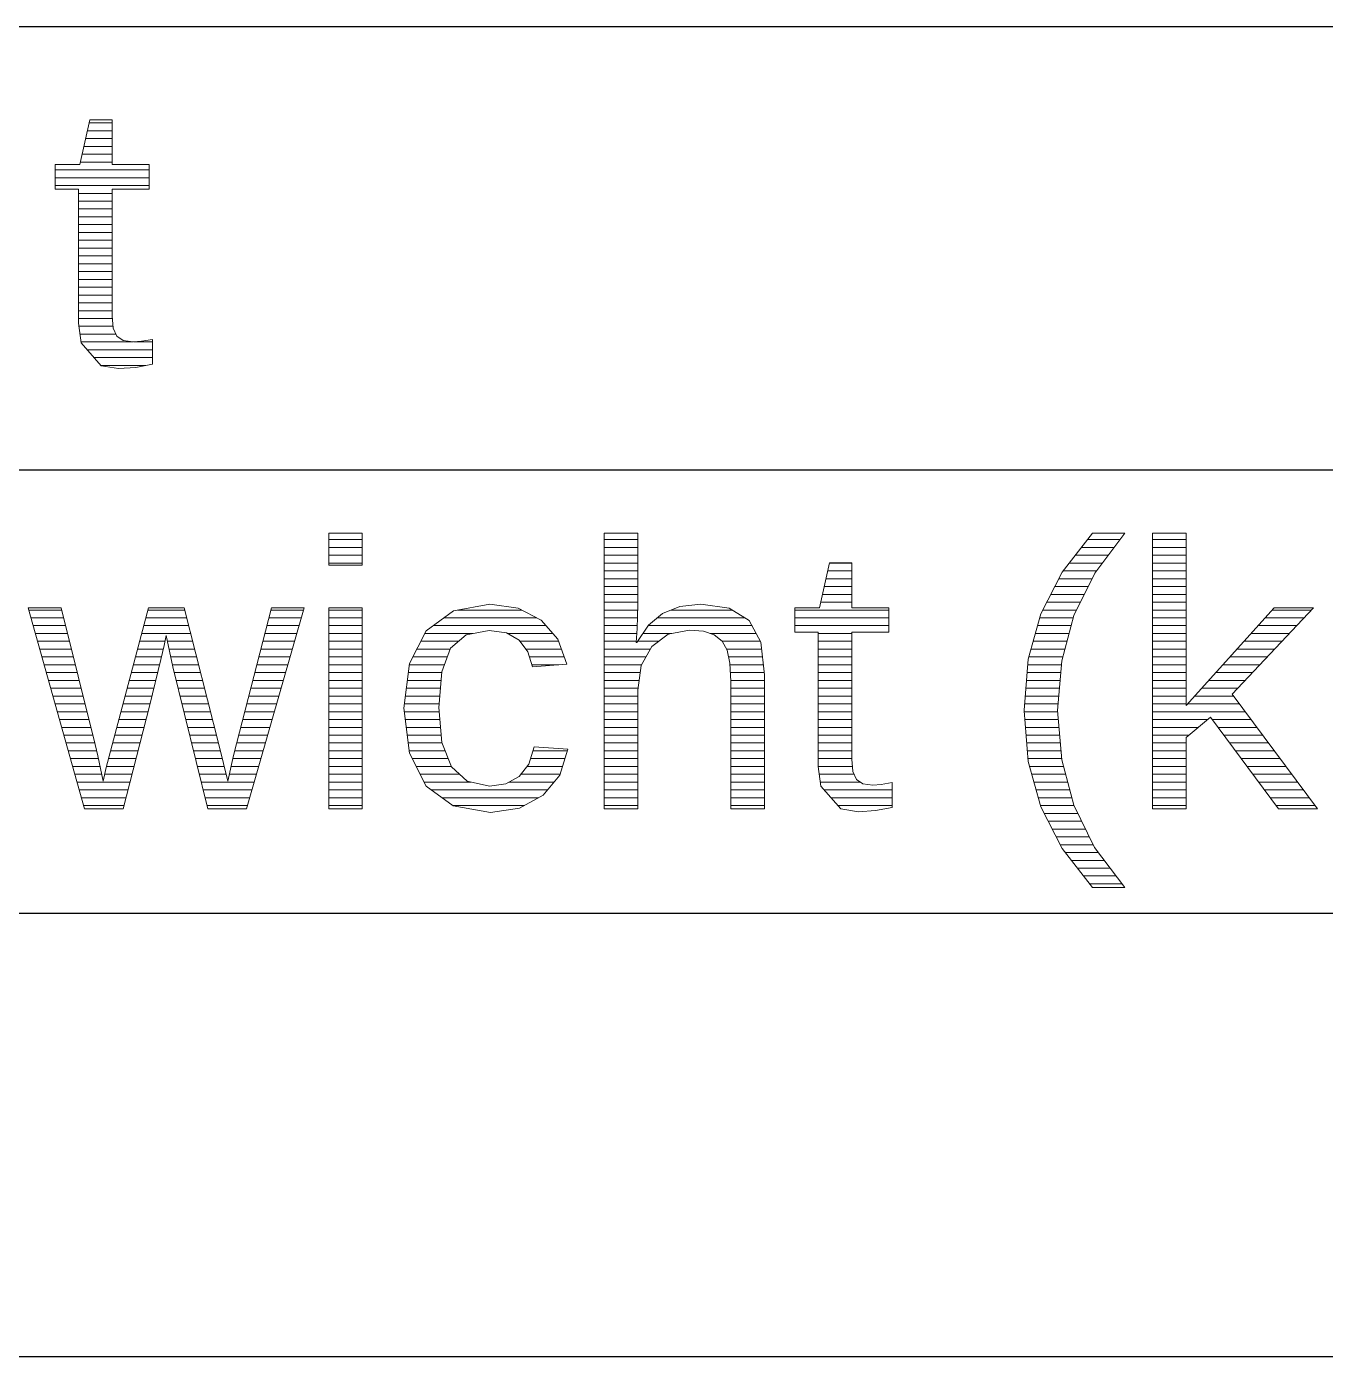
# Model space of a CAD drawing. Header units: millimetres. Extents: x 20 to 410, y 10 to 287.
# Drawn here: x 66.55 to 76.51, y 23.6 to 33.8 of the extents above; entities that cross this region are included whole.
import ezdxf

# ---------------------------------------------------------------- set-up
doc = ezdxf.new("R2010")
doc.units = ezdxf.units.MM
doc.layers.add('DUENN', color=7, linetype='Continuous', lineweight=25)
doc.layers.add('TEXT', color=7, linetype='Continuous', lineweight=13)

msp = doc.modelspace()

# ---------------------------------------------------------------- linework, layer by layer
at = {"layer": 'DUENN', "lineweight": 25}
for points in [[(20, 33.8), (200, 33.8)], [(20, 30.4), (200, 30.4)], [(20, 27), (200, 27)], [(20, 23.6), (200, 23.6)]]:
    msp.add_lwpolyline(points, dxfattribs=at)
at = {"layer": 'TEXT', "lineweight": 13}
for p, q in [((67.028, 33.061), (67.204, 33.061)), ((67.014, 33.001), (67.204, 33.001)), ((66.988, 32.881), (67.204, 32.881)), ((67.001, 32.941), (67.204, 32.941)), ((66.962, 32.761), (67.204, 32.761)), ((66.975, 32.821), (67.204, 32.821)), ((66.769, 32.701), (67.489, 32.701)), ((66.769, 32.641), (67.489, 32.641)), ((66.769, 32.581), (67.489, 32.581)), ((66.948, 32.521), (67.204, 32.521)), ((66.948, 32.461), (67.204, 32.461)), ((66.948, 32.401), (67.204, 32.401)), ((66.948, 32.341), (67.204, 32.341)), ((66.948, 32.281), (67.204, 32.281)), ((66.948, 32.221), (67.204, 32.221)), ((66.948, 32.161), (67.204, 32.161)), ((66.948, 32.101), (67.204, 32.101)), ((66.948, 32.041), (67.204, 32.041)), ((66.948, 31.981), (67.204, 31.981)), ((66.948, 31.921), (67.204, 31.921)), ((66.948, 31.861), (67.204, 31.861)), ((66.948, 31.801), (67.204, 31.801)), ((66.948, 31.741), (67.204, 31.741)), ((66.948, 31.681), (67.204, 31.681)), ((66.948, 31.621), (67.204, 31.621)), ((66.948, 31.561), (67.206, 31.561)), ((66.951, 31.501), (67.211, 31.501)), ((66.958, 31.441), (67.233, 31.441)), ((66.966, 31.381), (67.364, 31.381)), ((67.013, 31.321), (67.514, 31.321)), ((67.371, 31.381), (67.514, 31.381)), ((67.066, 31.261), (67.514, 31.261)), ((67.119, 31.201), (67.464, 31.201)), ((68.867, 29.865), (69.123, 29.865)), ((68.867, 29.805), (69.123, 29.805)), ((70.98, 29.865), (71.237, 29.865)), ((70.98, 29.805), (71.237, 29.805)), ((74.642, 29.805), (74.893, 29.805)), ((74.689, 29.865), (74.938, 29.865)), ((75.188, 29.865), (75.445, 29.865)), ((75.188, 29.805), (75.445, 29.805)), ((68.867, 29.745), (69.123, 29.745)), ((68.867, 29.685), (69.123, 29.685)), ((70.98, 29.745), (71.237, 29.745)), ((70.98, 29.685), (71.237, 29.685)), ((72.707, 29.685), (72.879, 29.685)), ((74.549, 29.685), (74.802, 29.685)), ((74.595, 29.745), (74.847, 29.745)), ((75.188, 29.745), (75.445, 29.745)), ((75.188, 29.685), (75.445, 29.685)), ((70.98, 29.625), (71.237, 29.625)), ((72.694, 29.625), (72.879, 29.625)), ((74.502, 29.625), (74.756, 29.625)), ((75.188, 29.625), (75.445, 29.625)), ((70.98, 29.565), (71.237, 29.565)), ((70.98, 29.505), (71.237, 29.505)), ((72.668, 29.505), (72.879, 29.505)), ((72.681, 29.565), (72.879, 29.565)), ((74.438, 29.505), (74.693, 29.505)), ((74.468, 29.565), (74.722, 29.565)), ((75.188, 29.565), (75.445, 29.565)), ((75.188, 29.505), (75.445, 29.505)), ((70.98, 29.445), (71.237, 29.445)), ((70.98, 29.385), (71.237, 29.385)), ((72.642, 29.385), (72.879, 29.385)), ((72.655, 29.445), (72.879, 29.445)), ((74.376, 29.385), (74.634, 29.385)), ((74.407, 29.445), (74.663, 29.445)), ((75.188, 29.445), (75.445, 29.445)), ((75.188, 29.385), (75.445, 29.385)), ((66.566, 29.325), (66.819, 29.325)), ((67.478, 29.325), (67.762, 29.325)), ((68.424, 29.325), (68.674, 29.325)), ((68.867, 29.325), (69.123, 29.325)), ((69.858, 29.325), (70.348, 29.325)), ((70.98, 29.325), (71.236, 29.325)), ((71.492, 29.325), (71.962, 29.325)), ((72.444, 29.325), (73.163, 29.325)), ((74.345, 29.325), (74.604, 29.325)), ((75.188, 29.325), (75.445, 29.325)), ((76.107, 29.325), (76.407, 29.325)), ((66.582, 29.265), (66.834, 29.265)), ((66.599, 29.205), (66.848, 29.205)), ((67.447, 29.205), (67.792, 29.205)), ((67.463, 29.265), (67.777, 29.265)), ((68.393, 29.205), (68.64, 29.205)), ((68.409, 29.265), (68.657, 29.265)), ((68.867, 29.265), (69.123, 29.265)), ((68.867, 29.205), (69.123, 29.205)), ((69.669, 29.205), (70.534, 29.205)), ((69.75, 29.265), (70.463, 29.265)), ((70.98, 29.265), (71.235, 29.265)), ((70.98, 29.205), (71.232, 29.205)), ((71.318, 29.205), (72.113, 29.205)), ((71.388, 29.265), (72.059, 29.265)), ((72.444, 29.265), (73.163, 29.265)), ((72.444, 29.205), (73.163, 29.205)), ((74.305, 29.205), (74.563, 29.205)), ((74.322, 29.265), (74.579, 29.265)), ((75.188, 29.265), (75.445, 29.265)), ((75.188, 29.205), (75.445, 29.205)), ((75.998, 29.205), (76.293, 29.205)), ((76.052, 29.265), (76.35, 29.265)), ((66.616, 29.145), (66.863, 29.145)), ((66.633, 29.085), (66.878, 29.085)), ((67.415, 29.085), (67.61, 29.085)), ((67.431, 29.145), (67.807, 29.145)), ((67.629, 29.085), (67.823, 29.085)), ((68.362, 29.085), (68.606, 29.085)), ((68.378, 29.145), (68.623, 29.145)), ((68.867, 29.145), (69.123, 29.145)), ((68.867, 29.085), (69.123, 29.085)), ((69.574, 29.085), (69.863, 29.085)), ((69.604, 29.145), (69.974, 29.145)), ((70.238, 29.145), (70.586, 29.145)), ((70.334, 29.085), (70.63, 29.085)), ((70.98, 29.145), (71.229, 29.145)), ((70.98, 29.085), (71.226, 29.085)), ((71.235, 29.085), (71.398, 29.085)), ((71.276, 29.145), (71.497, 29.145)), ((71.794, 29.145), (72.145, 29.145)), ((71.885, 29.085), (72.177, 29.085)), ((72.622, 29.145), (72.879, 29.145)), ((72.622, 29.085), (72.879, 29.085)), ((74.272, 29.085), (74.531, 29.085)), ((74.288, 29.145), (74.547, 29.145)), ((75.188, 29.145), (75.445, 29.145)), ((75.188, 29.085), (75.445, 29.085)), ((75.889, 29.085), (76.18, 29.085)), ((75.944, 29.145), (76.237, 29.145)), ((66.65, 29.025), (66.893, 29.025)), ((67.399, 29.025), (67.597, 29.025)), ((67.642, 29.025), (67.838, 29.025)), ((68.347, 29.025), (68.588, 29.025)), ((68.867, 29.025), (69.123, 29.025)), ((69.543, 29.025), (69.799, 29.025)), ((70.379, 29.025), (70.651, 29.025)), ((70.98, 29.025), (71.334, 29.025)), ((71.919, 29.025), (72.187, 29.025)), ((72.622, 29.025), (72.879, 29.025)), ((74.255, 29.025), (74.515, 29.025)), ((75.188, 29.025), (75.445, 29.025)), ((75.835, 29.025), (76.123, 29.025)), ((66.667, 28.965), (66.908, 28.965)), ((66.683, 28.905), (66.923, 28.905)), ((67.368, 28.905), (67.569, 28.905)), ((67.384, 28.965), (67.584, 28.965)), ((67.655, 28.965), (67.853, 28.965)), ((67.667, 28.905), (67.868, 28.905)), ((68.316, 28.905), (68.554, 28.905)), ((68.331, 28.965), (68.571, 28.965)), ((68.867, 28.965), (69.123, 28.965)), ((68.867, 28.905), (69.123, 28.905)), ((69.485, 28.905), (69.754, 28.905)), ((69.512, 28.965), (69.777, 28.965)), ((70.406, 28.965), (70.673, 28.965)), ((70.424, 28.905), (70.633, 28.905)), ((70.98, 28.965), (71.3, 28.965)), ((70.98, 28.905), (71.267, 28.905)), ((71.935, 28.965), (72.195, 28.965)), ((71.946, 28.905), (72.202, 28.905)), ((72.622, 28.965), (72.879, 28.965)), ((72.622, 28.905), (72.879, 28.905)), ((74.23, 28.905), (74.488, 28.905)), ((74.238, 28.965), (74.499, 28.965)), ((75.188, 28.965), (75.445, 28.965)), ((75.188, 28.905), (75.445, 28.905)), ((75.726, 28.905), (76.01, 28.905)), ((75.781, 28.965), (76.067, 28.965)), ((66.7, 28.845), (66.938, 28.845)), ((66.717, 28.785), (66.953, 28.785)), ((67.336, 28.785), (67.539, 28.785)), ((67.352, 28.845), (67.554, 28.845)), ((67.682, 28.845), (67.884, 28.845)), ((67.696, 28.785), (67.899, 28.785)), ((68.285, 28.785), (68.52, 28.785)), ((68.3, 28.845), (68.537, 28.845)), ((68.867, 28.845), (69.123, 28.845)), ((68.867, 28.785), (69.123, 28.785)), ((69.47, 28.785), (69.728, 28.785)), ((69.478, 28.845), (69.733, 28.845)), ((70.98, 28.845), (71.256, 28.845)), ((70.98, 28.785), (71.247, 28.785)), ((71.949, 28.845), (72.209, 28.845)), ((71.953, 28.785), (72.211, 28.785)), ((72.622, 28.845), (72.879, 28.845)), ((72.622, 28.785), (72.879, 28.785)), ((74.22, 28.785), (74.478, 28.785)), ((74.225, 28.845), (74.483, 28.845)), ((75.188, 28.845), (75.445, 28.845)), ((75.188, 28.785), (75.445, 28.785)), ((75.618, 28.785), (75.897, 28.785)), ((75.672, 28.845), (75.953, 28.845)), ((66.734, 28.725), (66.968, 28.725)), ((66.751, 28.665), (66.983, 28.665)), ((67.305, 28.665), (67.51, 28.665)), ((67.32, 28.725), (67.524, 28.725)), ((67.711, 28.725), (67.914, 28.725)), ((67.726, 28.665), (67.929, 28.665)), ((68.254, 28.665), (68.485, 28.665)), ((68.269, 28.725), (68.502, 28.725)), ((68.867, 28.725), (69.123, 28.725)), ((68.867, 28.665), (69.123, 28.665)), ((69.455, 28.665), (69.718, 28.665)), ((69.463, 28.725), (69.723, 28.725)), ((70.98, 28.725), (71.239, 28.725)), ((70.98, 28.665), (71.237, 28.665)), ((71.953, 28.725), (72.211, 28.725)), ((71.953, 28.665), (72.211, 28.665)), ((72.622, 28.725), (72.879, 28.725)), ((72.622, 28.665), (72.879, 28.665)), ((74.21, 28.665), (74.468, 28.665)), ((74.215, 28.725), (74.473, 28.725)), ((75.188, 28.725), (75.445, 28.725)), ((75.188, 28.665), (75.445, 28.665)), ((75.509, 28.665), (75.807, 28.665)), ((75.564, 28.725), (75.84, 28.725)), ((66.767, 28.605), (66.998, 28.605)), ((67.289, 28.605), (67.495, 28.605)), ((67.741, 28.605), (67.945, 28.605)), ((68.238, 28.605), (68.468, 28.605)), ((68.867, 28.605), (69.123, 28.605)), ((69.448, 28.605), (69.713, 28.605)), ((70.98, 28.605), (71.237, 28.605)), ((71.953, 28.605), (72.211, 28.605)), ((72.622, 28.605), (72.879, 28.605)), ((74.205, 28.605), (74.464, 28.605)), ((75.188, 28.605), (75.445, 28.605)), ((75.455, 28.605), (75.852, 28.605)), ((66.784, 28.545), (67.013, 28.545)), ((66.801, 28.485), (67.028, 28.485)), ((67.257, 28.485), (67.464, 28.485)), ((67.273, 28.545), (67.479, 28.545)), ((67.756, 28.545), (67.96, 28.545)), ((67.771, 28.485), (67.975, 28.485)), ((68.207, 28.485), (68.434, 28.485)), ((68.223, 28.545), (68.451, 28.545)), ((68.867, 28.545), (69.123, 28.545)), ((68.867, 28.485), (69.123, 28.485)), ((69.447, 28.545), (69.714, 28.545)), ((69.454, 28.485), (69.72, 28.485)), ((70.98, 28.545), (71.237, 28.545)), ((70.98, 28.485), (71.237, 28.485)), ((71.953, 28.545), (72.211, 28.545)), ((71.953, 28.485), (72.211, 28.485)), ((72.622, 28.545), (72.879, 28.545)), ((72.622, 28.485), (72.879, 28.485)), ((74.202, 28.545), (74.46, 28.545)), ((74.207, 28.485), (74.465, 28.485)), ((75.188, 28.545), (75.897, 28.545)), ((75.188, 28.485), (75.61, 28.485)), ((75.646, 28.485), (75.942, 28.485)), ((66.818, 28.425), (67.043, 28.425)), ((66.835, 28.365), (67.058, 28.365)), ((67.226, 28.365), (67.433, 28.365)), ((67.241, 28.425), (67.449, 28.425)), ((67.785, 28.425), (67.99, 28.425)), ((67.8, 28.365), (68.005, 28.365)), ((68.176, 28.365), (68.399, 28.365)), ((68.192, 28.425), (68.416, 28.425)), ((68.867, 28.425), (69.123, 28.425)), ((68.867, 28.365), (69.123, 28.365)), ((69.462, 28.425), (69.725, 28.425)), ((69.469, 28.365), (69.73, 28.365)), ((70.98, 28.425), (71.237, 28.425)), ((70.98, 28.365), (71.237, 28.365)), ((71.953, 28.425), (72.211, 28.425)), ((71.953, 28.365), (72.211, 28.365)), ((72.622, 28.425), (72.879, 28.425)), ((72.622, 28.365), (72.879, 28.365)), ((74.212, 28.425), (74.47, 28.425)), ((74.217, 28.365), (74.475, 28.365)), ((75.188, 28.425), (75.537, 28.425)), ((75.188, 28.365), (75.465, 28.365)), ((75.691, 28.425), (75.987, 28.425)), ((75.735, 28.365), (76.031, 28.365)), ((66.851, 28.305), (67.073, 28.305)), ((67.21, 28.305), (67.418, 28.305)), ((67.815, 28.305), (68.021, 28.305)), ((68.161, 28.305), (68.382, 28.305)), ((68.867, 28.305), (69.123, 28.305)), ((69.477, 28.305), (69.737, 28.305)), ((70.98, 28.305), (71.237, 28.305)), ((71.953, 28.305), (72.211, 28.305)), ((72.622, 28.305), (72.879, 28.305)), ((74.222, 28.305), (74.48, 28.305)), ((75.188, 28.305), (75.445, 28.305)), ((75.78, 28.305), (76.076, 28.305)), ((66.868, 28.245), (67.087, 28.245)), ((66.885, 28.185), (67.1, 28.185)), ((67.178, 28.185), (67.387, 28.185)), ((67.194, 28.245), (67.403, 28.245)), ((67.83, 28.245), (68.036, 28.245)), ((67.845, 28.185), (68.05, 28.185)), ((68.131, 28.185), (68.348, 28.185)), ((68.145, 28.245), (68.365, 28.245)), ((68.867, 28.245), (69.123, 28.245)), ((68.867, 28.185), (69.123, 28.185)), ((69.484, 28.245), (69.76, 28.245)), ((69.508, 28.185), (69.784, 28.185)), ((70.416, 28.185), (70.678, 28.185)), ((70.433, 28.245), (70.697, 28.245)), ((70.98, 28.245), (71.237, 28.245)), ((70.98, 28.185), (71.237, 28.185)), ((71.953, 28.245), (72.211, 28.245)), ((71.953, 28.185), (72.211, 28.185)), ((72.622, 28.245), (72.879, 28.245)), ((72.622, 28.185), (72.879, 28.185)), ((74.227, 28.245), (74.485, 28.245)), ((74.232, 28.185), (74.489, 28.185)), ((75.188, 28.245), (75.445, 28.245)), ((75.188, 28.185), (75.445, 28.185)), ((75.824, 28.245), (76.121, 28.245)), ((75.869, 28.185), (76.166, 28.185)), ((66.902, 28.125), (67.113, 28.125)), ((66.919, 28.065), (67.125, 28.065)), ((67.148, 28.065), (67.357, 28.065)), ((67.162, 28.125), (67.372, 28.125)), ((67.859, 28.125), (68.065, 28.125)), ((67.874, 28.065), (68.079, 28.065)), ((68.104, 28.065), (68.313, 28.065)), ((68.117, 28.125), (68.33, 28.125)), ((68.867, 28.125), (69.123, 28.125)), ((68.867, 28.065), (69.123, 28.065)), ((69.538, 28.125), (69.807, 28.125)), ((69.568, 28.065), (69.87, 28.065)), ((70.342, 28.065), (70.641, 28.065)), ((70.39, 28.125), (70.659, 28.125)), ((70.98, 28.125), (71.237, 28.125)), ((70.98, 28.065), (71.237, 28.065)), ((71.953, 28.125), (72.211, 28.125)), ((71.953, 28.065), (72.211, 28.065)), ((72.623, 28.125), (72.884, 28.125)), ((72.63, 28.065), (72.897, 28.065)), ((74.244, 28.125), (74.504, 28.125)), ((74.261, 28.065), (74.52, 28.065)), ((75.188, 28.125), (75.445, 28.125)), ((75.188, 28.065), (75.445, 28.065)), ((75.913, 28.125), (76.211, 28.125)), ((75.958, 28.065), (76.256, 28.065)), ((66.935, 28.005), (67.341, 28.005)), ((67.889, 28.005), (68.296, 28.005)), ((68.867, 28.005), (69.123, 28.005)), ((69.599, 28.005), (69.957, 28.005)), ((70.249, 28.005), (70.595, 28.005)), ((70.98, 28.005), (71.237, 28.005)), ((71.953, 28.005), (72.211, 28.005)), ((72.638, 28.005), (72.945, 28.005)), ((74.277, 28.005), (74.536, 28.005)), ((75.188, 28.005), (75.445, 28.005)), ((76.002, 28.005), (76.301, 28.005)), ((66.952, 27.945), (67.326, 27.945)), ((66.969, 27.885), (67.311, 27.885)), ((67.904, 27.945), (68.279, 27.945)), ((67.919, 27.885), (68.262, 27.885)), ((68.867, 27.945), (69.123, 27.945)), ((68.867, 27.885), (69.123, 27.885)), ((69.655, 27.945), (70.545, 27.945)), ((69.737, 27.885), (70.477, 27.885)), ((70.98, 27.945), (71.237, 27.945)), ((70.98, 27.885), (71.237, 27.885)), ((71.953, 27.945), (72.211, 27.945)), ((71.953, 27.885), (72.211, 27.885)), ((72.667, 27.945), (73.189, 27.945)), ((72.72, 27.885), (73.189, 27.885)), ((74.294, 27.945), (74.552, 27.945)), ((74.31, 27.885), (74.567, 27.885)), ((75.188, 27.945), (75.445, 27.945)), ((75.188, 27.885), (75.445, 27.885)), ((76.047, 27.945), (76.346, 27.945)), ((76.091, 27.885), (76.391, 27.885)), ((66.986, 27.825), (67.295, 27.825)), ((67.934, 27.825), (68.244, 27.825)), ((68.867, 27.825), (69.123, 27.825)), ((69.819, 27.825), (70.368, 27.825)), ((70.98, 27.825), (71.237, 27.825)), ((71.953, 27.825), (72.211, 27.825)), ((72.773, 27.825), (73.189, 27.825)), ((74.327, 27.825), (74.584, 27.825)), ((74.355, 27.765), (74.614, 27.765)), ((75.188, 27.825), (75.445, 27.825)), ((76.135, 27.825), (76.436, 27.825)), ((74.386, 27.705), (74.643, 27.705)), ((74.417, 27.645), (74.673, 27.645)), ((74.447, 27.585), (74.702, 27.585)), ((74.478, 27.525), (74.732, 27.525)), ((74.517, 27.465), (74.772, 27.465)), ((74.564, 27.405), (74.817, 27.405)), ((74.611, 27.345), (74.863, 27.345)), ((74.658, 27.285), (74.908, 27.285)), ((74.705, 27.225), (74.953, 27.225))]:
    msp.add_line(p, q, dxfattribs=at)
for points in [[(67.514, 31.211), (67.386, 31.186), (67.255, 31.177), (67.121, 31.199), (66.967, 31.374), (66.948, 31.526), (66.948, 32.554), (66.769, 32.554), (66.769, 32.741), (66.957, 32.741), (67.033, 33.086), (67.204, 33.086), (67.204, 32.741), (67.489, 32.741), (67.489, 32.554), (67.204, 32.554), (67.204, 31.582), (67.213, 31.487), (67.24, 31.426), (67.29, 31.392), (67.366, 31.381), (67.429, 31.386), (67.514, 31.401), (67.514, 31.211)], [(68.867, 29.668), (68.867, 29.914), (69.123, 29.914), (69.123, 29.668), (68.867, 29.668)], [(71.56, 29.352), (71.722, 29.37), (71.94, 29.338), (72.092, 29.245), (72.181, 29.078), (72.211, 28.827), (72.211, 27.8), (71.953, 27.8), (71.953, 28.777), (71.945, 28.918), (71.923, 29.018), (71.884, 29.087), (71.825, 29.134), (71.743, 29.162), (71.635, 29.171), (71.472, 29.14), (71.345, 29.046), (71.264, 28.899), (71.237, 28.709), (71.237, 27.8), (70.98, 27.8), (70.98, 29.914), (71.237, 29.914), (71.237, 29.364), (71.235, 29.275), (71.232, 29.184), (71.227, 29.111), (71.225, 29.077), (71.23, 29.077), (71.32, 29.208), (71.428, 29.299), (71.56, 29.352)], [(74.494, 29.615), (74.727, 29.914), (74.975, 29.914), (74.744, 29.608), (74.584, 29.284), (74.491, 28.935), (74.459, 28.555), (74.49, 28.176), (74.582, 27.828), (74.742, 27.504), (74.975, 27.196), (74.727, 27.196), (74.493, 27.496), (74.33, 27.815), (74.234, 28.163), (74.201, 28.552), (74.201, 28.558), (74.234, 28.948), (74.33, 29.297), (74.494, 29.615)], [(75.445, 27.8), (75.188, 27.8), (75.188, 29.914), (75.445, 29.914), (75.445, 28.593), (76.121, 29.341), (76.422, 29.341), (75.797, 28.679), (76.454, 27.8), (76.154, 27.8), (75.632, 28.504), (75.445, 28.348), (75.445, 27.8)], [(72.795, 27.799), (72.642, 27.974), (72.622, 28.126), (72.622, 29.154), (72.444, 29.154), (72.444, 29.341), (72.632, 29.341), (72.708, 29.686), (72.879, 29.686), (72.879, 29.341), (73.163, 29.341), (73.163, 29.154), (72.879, 29.154), (72.879, 28.182), (72.888, 28.087), (72.915, 28.026), (72.964, 27.992), (73.041, 27.981), (73.104, 27.986), (73.189, 28.001), (73.189, 27.811), (73.061, 27.786), (72.93, 27.777), (72.795, 27.799)], [(67.603, 29.052), (67.579, 28.946), (67.493, 28.599), (67.289, 27.8), (66.993, 27.8), (66.561, 29.341), (66.815, 29.341), (67.075, 28.294), (67.096, 28.207), (67.136, 28.012), (67.16, 28.118), (67.483, 29.341), (67.757, 29.341), (68.026, 28.283), (68.092, 28.012), (68.136, 28.21), (68.428, 29.341), (68.679, 29.341), (68.237, 27.8), (67.94, 27.8), (67.67, 28.89), (67.619, 29.13), (67.603, 29.052)], [(68.867, 27.8), (68.867, 29.341), (69.123, 29.341), (69.123, 27.8), (68.867, 27.8)], [(69.929, 28.011), (70.1, 27.974), (70.226, 27.992), (70.329, 28.047), (70.403, 28.142), (70.442, 28.276), (70.701, 28.258), (70.639, 28.059), (70.512, 27.904), (70.331, 27.804), (70.107, 27.771), (69.822, 27.822), (69.614, 27.975), (69.486, 28.227), (69.444, 28.572), (69.486, 28.915), (69.615, 29.165), (69.823, 29.318), (70.104, 29.37), (70.321, 29.339), (70.497, 29.247), (70.624, 29.101), (70.693, 28.909), (70.429, 28.89), (70.394, 29.004), (70.328, 29.093), (70.23, 29.15), (70.097, 29.169), (69.922, 29.135), (69.802, 29.033), (69.734, 28.852), (69.711, 28.577), (69.735, 28.31), (69.808, 28.122), (69.929, 28.011)]]:
    msp.add_lwpolyline(points, close=True, dxfattribs=at)

doc.saveas('drawing.dxf')
